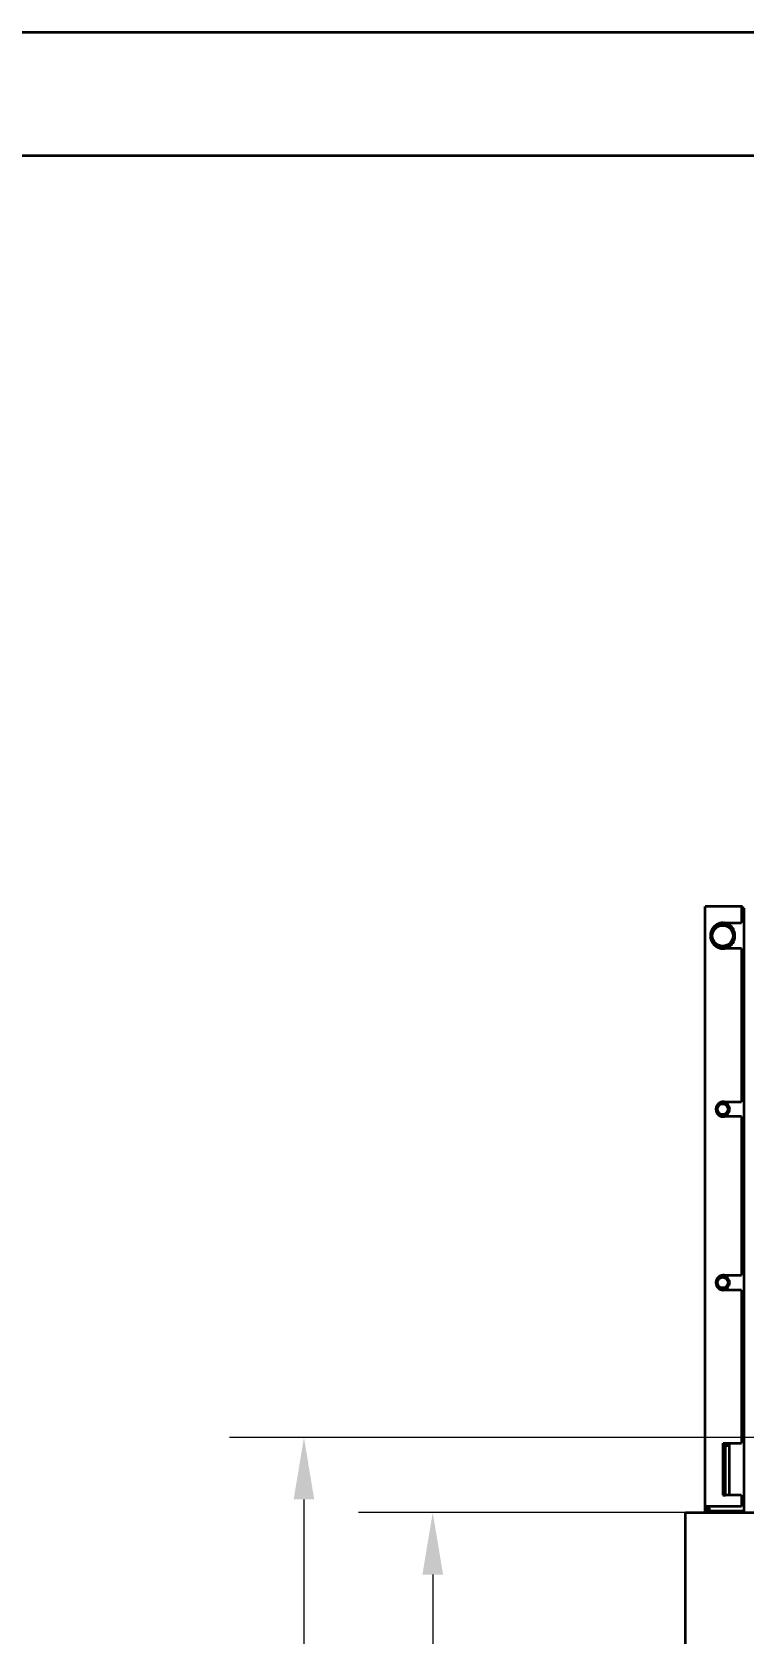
# Model space of a CAD drawing. Header units: millimetres. Extents: x 0 to 42050, y 0 to 29700.
# Drawn here: x 14874 to 16311, y 26467 to 29700 of the extents above; entities that cross this region are included whole.
import ezdxf

# ---------------------------------------------------------------- set-up
doc = ezdxf.new("R2010")
doc.units = ezdxf.units.MM
doc.header["$LTSCALE"] = 50
doc.layers.get('0').update_dxf_attribs({"lineweight": 18})
for name, color, linetype, lineweight in [('Border', 7, 'Continuous', 35), ('Dimension', 7, 'Continuous', 18), ('Hatch', 7, 'Continuous', 18), ('Visible', 7, 'Continuous', 35)]:
    doc.layers.add(name, color=color, linetype=linetype, lineweight=lineweight)
doc.styles.add('Title', font='arial.ttf')
doc.dimstyles.new('Default - Method 2b', dxfattribs={"dimscale": 50, "dimtxt": 3, "dimasz": 2.5, "dimexe": 3, "dimexo": 0.5, "dimgap": 0.7, "dimtad": 0, "dimtoh": 1, "dimdec": 1, "dimrnd": 1e-08, "dimtxsty": 'Title', "dimcen": 0.09, "dimdle": 10, "dimclrd": 256, "dimclre": 256, "dimclrt": 7, "dimadec": 0, "dimazin": 2, "dimtfac": 0.833333, "dimtdec": 1, "dimtmove": 0, "dimatfit": 3, "dimfxl": 1, "dimtolj": 1, "dimlwd": -1, "dimlwe": -1, "dimarcsym": 0})

# ---------------------------------------------------------------- blocks, each defined once
blk = doc.blocks.new('Borders Bigadan Border')
at = {"layer": 'Border'}
for p, q in [((0, 594), (841, 594)), ((836, 589), (20, 589))]:
    blk.add_line(p, q, dxfattribs=at)
blk = doc.blocks.new('*D37')
at = {"layer": 'Defpoints', "color": 0, "transparency": 16777216}
for p in [(15682.5, 26712.3), (16686.8, 26712.3), (15922.6, 20352.3)]:
    blk.add_point(p, dxfattribs=at)
at = {"layer": 'Dimension', "transparency": 16777216}
for p, q in [((16661.8, 26712.3), (15532.5, 26712.3)), ((15682.5, 26587.3), (15682.5, 23915.2)), ((15682.5, 20477.3), (15682.5, 23397)), ((15897.6, 20352.3), (15532.5, 20352.3))]:
    blk.add_line(p, q, dxfattribs=at)
for points in [[(15661.7, 26587.3), (15703.4, 26587.3), (15682.5, 26712.3)], [(15661.7, 20477.3), (15703.4, 20477.3), (15682.5, 20352.3)]]:
    blk.add_solid(points, dxfattribs=at)
at = {"layer": 'Dimension', "color": 7, "transparency": 16777216, "insert": (15759.2, 23432), "char_height": 150, "attachment_point": 7, "rotation": 90, "style": 'Title'}
blk.add_mtext('\\A1;6360', dxfattribs=at)
blk = doc.blocks.new('*D38')
at = {"layer": 'Defpoints', "color": 0, "transparency": 16777216}
for p in [(17188.9, 26863.8), (15422.6, 20352.3), (15922.6, 20352.3)]:
    blk.add_point(p, dxfattribs=at)
at = {"layer": 'Dimension', "transparency": 16777216}
for p, q in [((17163.9, 26863.8), (15272.6, 26863.8)), ((15422.6, 26738.8), (15422.6, 23911.6)), ((15422.6, 20477.3), (15422.6, 23421.8)), ((15897.6, 20352.3), (15272.6, 20352.3))]:
    blk.add_line(p, q, dxfattribs=at)
for points in [[(15401.8, 26738.8), (15443.4, 26738.8), (15422.6, 26863.8)], [(15401.8, 20477.3), (15443.4, 20477.3), (15422.6, 20352.3)]]:
    blk.add_solid(points, dxfattribs=at)
at = {"layer": 'Dimension', "color": 7, "transparency": 16777216, "insert": (15499.2, 23456.8), "char_height": 150, "attachment_point": 7, "rotation": 90, "style": 'Title'}
blk.add_mtext('\\A1;6511', dxfattribs=at)

msp = doc.modelspace()

# ---------------------------------------------------------------- hatches: boundary and pattern name
at = {"layer": 'Hatch'}
h = msp.add_hatch(dxfattribs=at)
h.set_pattern_fill('ANSI31', color=256, scale=1270, style=0)
h.set_pattern_definition([(45, (0, 0), (-112.2532, 112.2532), [])])
edge = h.paths.add_edge_path()
edge.add_ellipse((16267.59, 27876.33), major_axis=(24.15, 0), ratio=1, start_angle=0, end_angle=360)
edge = h.paths.add_edge_path(flags=0)
edge.add_ellipse((16267.59, 27876.33), major_axis=(-20.9, 0), ratio=1, start_angle=0, end_angle=360)
h = msp.add_hatch(dxfattribs=at)
h.set_pattern_fill('ANSI31', color=256, scale=1270, angle=90.00021, style=0)
h.set_pattern_definition([(135.0002, (0, 0), (-112.2528, -112.2536), [])])
edge = h.paths.add_edge_path()
edge.add_ellipse((16267.59, 27526.33), major_axis=(13.45, 0), ratio=1, start_angle=0, end_angle=360)
edge = h.paths.add_edge_path(flags=0)
edge.add_ellipse((16267.59, 27526.33), major_axis=(-10.8, 0), ratio=1, start_angle=0, end_angle=360)
h = msp.add_hatch(dxfattribs=at)
h.set_pattern_fill('ANSI31', color=256, scale=1270, angle=14.99998, style=0)
h.set_pattern_definition([(60, (0, 0), (-137.4815, 79.37505), [])])
edge = h.paths.add_edge_path()
edge.add_ellipse((16267.59, 27176.33), major_axis=(13.45, 0), ratio=1, start_angle=0, end_angle=360)
edge = h.paths.add_edge_path(flags=0)
edge.add_ellipse((16267.59, 27176.33), major_axis=(-10.8, 0), ratio=1, start_angle=0, end_angle=360)
h = msp.add_hatch(dxfattribs=at)
h.set_pattern_fill('ANSI31', color=256, scale=1270, angle=75.00018, style=0)
h.set_pattern_definition([(120.0002, (0, 0), (-137.4813, -79.3754), [])])
h.paths.add_polyline_path([(16273.09, 26747.33), (16273.09, 26847.33), (16268.09, 26847.33), (16268.09, 26747.33)])

# ---------------------------------------------------------------- linework, layer by layer
at = {"layer": 'Visible', "color": 9, "true_color": 0xc0c0c0}
for p, q in [((16305.3, 27935.33), (16232.32, 27935.33)), ((16232.32, 26724.33), (16232.32, 27935.33)), ((16307.44, 27935.33), (16305.3, 27935.33)), ((16305.3, 27935.33), (16305.3, 27902.33)), ((16305.37, 27932.33), (16305.37, 27902.33)), ((16305.42, 27932.33), (16305.37, 27932.33)), ((16305.42, 27932.33), (16310.42, 27932.33)), ((16307.44, 27932.33), (16307.44, 27935.33)), ((16310.42, 27932.33), (16310.42, 26715.33)), ((16310.63, 27932.33), (16310.42, 27932.33)), ((16277.1, 27900.48), (16267.59, 27900.48)), ((16268.81, 27902.33), (16305.3, 27902.33)), ((16273.9, 27902.33), (16279.93, 27898.84)), ((16305.3, 27902.33), (16305.37, 27902.33)), ((16267.59, 27852.18), (16276.56, 27852.18)), ((16305.3, 27850.33), (16268.81, 27850.33)), ((16305.3, 27850.33), (16305.3, 27541.33)), ((16305.37, 27850.33), (16305.3, 27850.33)), ((16305.37, 27850.33), (16305.37, 27541.33)), ((16273.63, 27539.78), (16267.59, 27539.78)), ((16267.59, 27512.88), (16273.57, 27512.88)), ((16268.81, 27541.33), (16305.3, 27541.33)), ((16305.3, 27511.33), (16268.81, 27511.33)), ((16270.95, 27541.33), (16274.43, 27539.32)), ((16305.3, 27541.33), (16305.37, 27541.33)), ((16305.3, 27511.33), (16305.3, 27191.33)), ((16305.37, 27511.33), (16305.3, 27511.33)), ((16305.37, 27511.33), (16305.37, 27191.33)), ((16273.63, 27189.78), (16267.59, 27189.78)), ((16268.81, 27191.33), (16305.3, 27191.33)), ((16270.95, 27191.33), (16274.43, 27189.32)), ((16305.3, 27191.33), (16305.37, 27191.33)), ((16267.59, 27162.88), (16273.57, 27162.88)), ((16305.3, 27161.33), (16268.81, 27161.33)), ((16305.3, 27161.33), (16305.3, 26852.33)), ((16305.37, 27161.33), (16305.3, 27161.33)), ((16305.37, 27161.33), (16305.37, 26852.33)), ((16273.09, 26847.33), (16268.09, 26847.33)), ((16268.09, 26847.33), (16268.09, 26747.33)), ((16268.31, 26847.33), (16268.31, 26852.33)), ((16268.31, 26852.33), (16305.3, 26852.33)), ((16268.38, 26852.33), (16268.38, 26847.33)), ((16270.38, 26847.33), (16270.38, 26852.33)), ((16270.45, 26852.33), (16270.45, 26847.33)), ((16273.09, 26747.33), (16273.09, 26847.33)), ((16280.43, 26847.33), (16273.09, 26847.33)), ((16280.43, 26852.33), (16280.43, 26747.33)), ((16305.3, 26852.33), (16305.37, 26852.33)), ((16268.09, 26747.33), (16273.09, 26747.33)), ((16274.43, 26747.33), (16273.09, 26747.33)), ((16305.3, 26747.33), (16274.43, 26747.33)), ((16305.3, 26747.33), (16305.3, 26724.33)), ((16305.37, 26747.33), (16305.3, 26747.33)), ((16305.37, 26747.33), (16305.37, 26724.33)), ((16192.6, 26712.33), (16873.95, 26712.33)), ((16192.6, 26412.33), (16192.6, 26712.33)), ((16241.32, 26724.33), (16232.32, 26724.33)), ((16232.54, 26712.33), (16232.54, 26724.33)), ((16235.53, 26712.33), (16235.53, 26724.33)), ((16237.25, 26724.33), (16237.25, 26712.33)), ((16309.3, 26715.33), (16239.32, 26715.33)), ((16239.32, 26715.33), (16239.32, 26712.33)), ((16240.44, 26721.33), (16240.44, 26724.33)), ((16240.44, 26721.33), (16240.44, 26715.33)), ((16305.3, 26724.33), (16241.32, 26724.33)), ((16305.37, 26724.33), (16305.3, 26724.33)), ((16309.3, 26715.33), (16310.42, 26715.33)), ((16309.3, 26712.33), (16309.3, 26715.33))]:
    msp.add_line(p, q, dxfattribs=at)
for centre, radius in [((16267.59, 27876.33), 24.15), ((16267.59, 27876.33), 20.9), ((16267.59, 27526.33), 13.45), ((16267.59, 27526.33), 10.8), ((16267.59, 27176.33), 13.45), ((16267.59, 27176.33), 10.8)]:
    msp.add_circle(centre, radius, dxfattribs=at)
for centre, major_axis, start_param, end_param in [((16268.81, 27876.33), (0, -26), 3.1415927, 6.2831853), ((16268.88, 27876.33), (0, 26), 0, 3.1415927), ((16270.88, 27876.33), (0, 26), 0, 0.6494235), ((16270.95, 27876.33), (0, 26), 0, 0.6367979), ((16266.93, 27876.33), (0, -26), 2.0436914, 2.6179939), ((16270.88, 27876.33), (0, -26), 5.6337618, 6.207079), ((16270.95, 27876.33), (0, -26), 5.6463875, 6.2057004), ((16266.93, 27876.33), (0, -26), 0.037554, 1.0979012), ((16268.81, 27526.33), (0, -15), 3.1415927, 6.2831853), ((16268.88, 27526.33), (0, 15), 0, 3.1415927), ((16270.88, 27526.33), (0, 15), 0, 0.5896474), ((16270.88, 27526.33), (0, -15), 5.6935379, 6.1510105), ((16270.95, 27526.33), (0, 15), 0.0003964, 0.5811392), ((16270.95, 27526.33), (0, -15), 5.7020461, 6.1486066), ((16266.93, 27526.33), (0, -15), 0.0651243, 0.879161), ((16266.93, 27526.33), (0, -15), 2.2624317, 2.6179939), ((16268.81, 27176.33), (0, -15), 3.1415927, 6.2831853), ((16268.88, 27176.33), (0, 15), 0, 3.1415927), ((16270.88, 27176.33), (0, 15), 0, 0.5896474), ((16270.95, 27176.33), (0, 15), 0.0003964, 0.5811392), ((16266.93, 27176.33), (0, -15), 2.2624317, 2.6179939), ((16270.88, 27176.33), (0, -15), 5.6935379, 6.1510105), ((16270.95, 27176.33), (0, -15), 5.7020461, 6.1486066), ((16266.93, 27176.33), (0, -15), 0.0651243, 0.879161)]:
    msp.add_ellipse(centre, major_axis=major_axis, ratio=0.9997163, start_param=start_param, end_param=end_param, dxfattribs=at)

# ---------------------------------------------------------------- block references
at = {"xscale": 50, "yscale": 50, "zscale": 50}
msp.add_blockref('Borders Bigadan Border', (0, 0), dxfattribs=at)

# ---------------------------------------------------------------- dimensions: what is measured, and where the dimension line sits
at = {"layer": 'Dimension'}
for base, p1, p2, override, picture, middle in [((15422.59, 20352.33), (17188.95, 26863.76), (15922.59, 20352.33), {"dimgap": 0.7, "dimtoh": 0, "dimdec": 0, "dimtol": 0, "dimlim": 0, "dimtp": 0, "dimtm": 0, "dimtdec": 0, "dimtofl": 0, "dimatfit": 1}, '*D38', (15422.59, 23666.73)), ((15682.54, 26712.33), (15922.59, 20352.33), (16686.84, 26712.33), {"dimgap": 0.7, "dimtoh": 0, "dimdec": 1, "dimtol": 0, "dimlim": 0, "dimtp": 0, "dimtm": 0, "dimtdec": 1, "dimtofl": 0, "dimatfit": 1}, '*D37', (15682.54, 23656.1))]:
    dim = msp.add_linear_dim(base=base, p1=p1, p2=p2, angle=90, dimstyle='Default - Method 2b', override=override, dxfattribs=at)
    dim.commit()
    dim.dimension.update_dxf_attribs({"geometry": picture, "text_midpoint": middle, "dimtype": 160})

doc.saveas('drawing.dxf')
